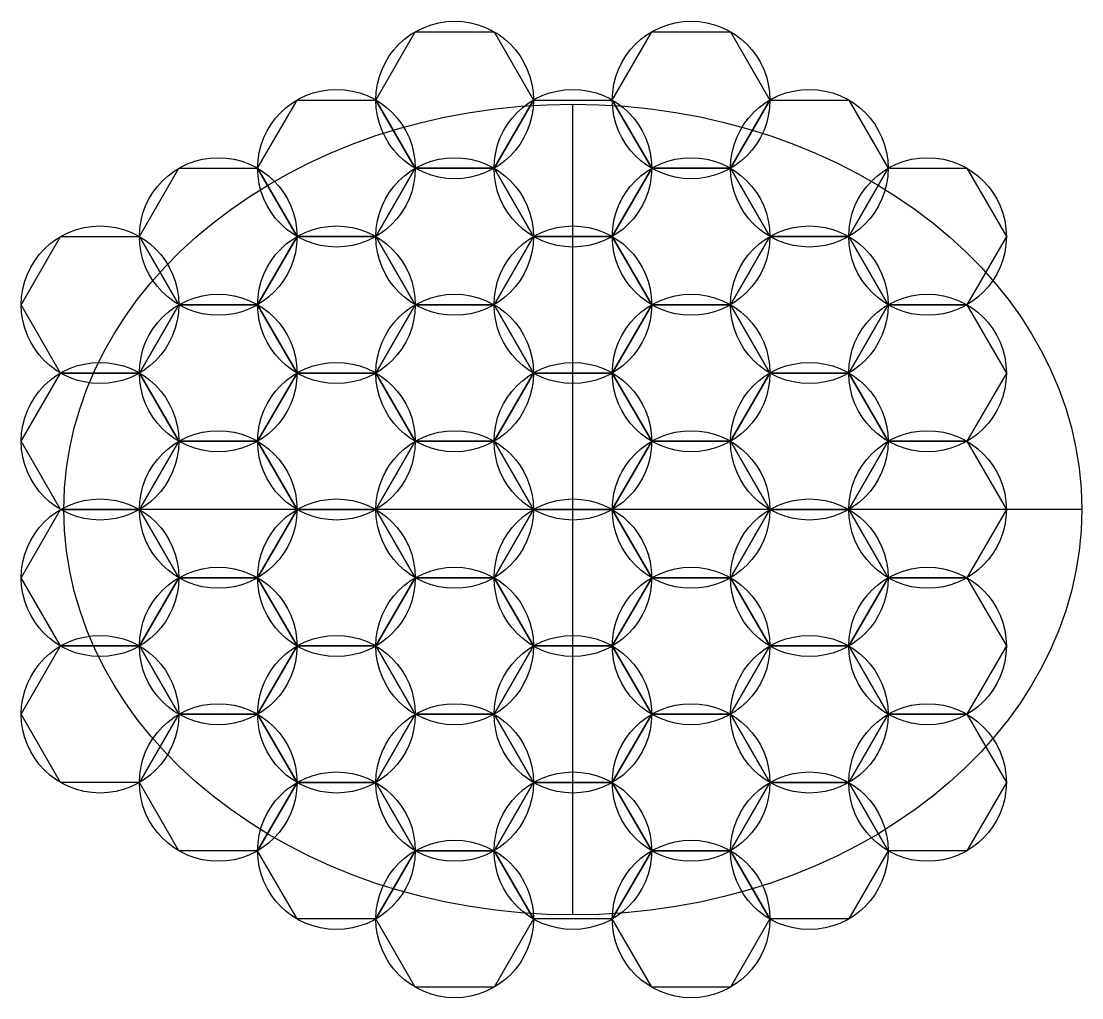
# Model space of a CAD drawing. Header units: millimetres. Extents: x 3015 to 4242, y 456 to 1532.
# Drawn here: x 3552.1 to 3639.4, y 1405.8 to 1486.2 of the extents above; entities that cross this region are included whole.
import ezdxf

# ---------------------------------------------------------------- set-up
doc = ezdxf.new("R2010")
doc.units = ezdxf.units.MM

msp = doc.modelspace()

# ---------------------------------------------------------------- linework, layer by layer
for p, q in [((3597.548, 1412.595), (3597.548, 1479.332)), ((3639.436, 1445.963), (3555.66, 1445.963))]:
    msp.add_line(p, q)
for points in [[(3581.331, 1479.671), (3584.574, 1485.289), (3591.061, 1485.289), (3594.305, 1479.671), (3591.061, 1474.053), (3584.574, 1474.053)], [(3600.792, 1479.671), (3604.035, 1485.289), (3610.522, 1485.289), (3613.766, 1479.671), (3610.522, 1474.053), (3604.035, 1474.053)], [(3571.6, 1474.053), (3574.844, 1479.671), (3581.331, 1479.671), (3584.574, 1474.053), (3581.331, 1468.435), (3574.844, 1468.435)], [(3591.061, 1474.053), (3594.305, 1479.671), (3600.792, 1479.671), (3604.035, 1474.053), (3600.792, 1468.435), (3594.305, 1468.435)], [(3610.522, 1474.053), (3613.766, 1479.671), (3620.253, 1479.671), (3623.496, 1474.053), (3620.253, 1468.435), (3613.766, 1468.435)], [(3561.87, 1468.435), (3565.113, 1474.053), (3571.6, 1474.053), (3574.844, 1468.435), (3571.6, 1462.817), (3565.113, 1462.817)], [(3581.331, 1468.435), (3584.574, 1474.053), (3591.061, 1474.053), (3594.305, 1468.435), (3591.061, 1462.817), (3584.574, 1462.817)], [(3600.792, 1468.435), (3604.035, 1474.053), (3610.522, 1474.053), (3613.766, 1468.435), (3610.522, 1462.817), (3604.035, 1462.817)], [(3620.253, 1468.435), (3623.496, 1474.053), (3629.983, 1474.053), (3633.227, 1468.435), (3629.983, 1462.817), (3623.496, 1462.817)], [(3552.139, 1462.817), (3555.383, 1468.435), (3561.87, 1468.435), (3565.113, 1462.817), (3561.87, 1457.199), (3555.383, 1457.199)], [(3571.6, 1462.817), (3574.844, 1468.435), (3581.331, 1468.435), (3584.574, 1462.817), (3581.331, 1457.199), (3574.844, 1457.199)], [(3591.061, 1462.817), (3594.305, 1468.435), (3600.792, 1468.435), (3604.035, 1462.817), (3600.792, 1457.199), (3594.305, 1457.199)], [(3610.522, 1462.817), (3613.766, 1468.435), (3620.253, 1468.435), (3623.496, 1462.817), (3620.253, 1457.199), (3613.766, 1457.199)], [(3561.87, 1457.199), (3565.113, 1462.817), (3571.6, 1462.817), (3574.844, 1457.199), (3571.6, 1451.581), (3565.113, 1451.581)], [(3581.331, 1457.199), (3584.574, 1462.817), (3591.061, 1462.817), (3594.305, 1457.199), (3591.061, 1451.581), (3584.574, 1451.581)], [(3600.792, 1457.199), (3604.035, 1462.817), (3610.522, 1462.817), (3613.766, 1457.199), (3610.522, 1451.581), (3604.035, 1451.581)], [(3620.253, 1457.199), (3623.496, 1462.817), (3629.983, 1462.817), (3633.227, 1457.199), (3629.983, 1451.581), (3623.496, 1451.581)], [(3552.139, 1451.581), (3555.383, 1457.199), (3561.87, 1457.199), (3565.113, 1451.581), (3561.87, 1445.963), (3555.383, 1445.963)], [(3571.6, 1451.581), (3574.844, 1457.199), (3581.331, 1457.199), (3584.574, 1451.581), (3581.331, 1445.963), (3574.844, 1445.963)], [(3591.061, 1451.581), (3594.305, 1457.199), (3600.792, 1457.199), (3604.035, 1451.581), (3600.792, 1445.963), (3594.305, 1445.963)], [(3610.522, 1451.581), (3613.766, 1457.199), (3620.253, 1457.199), (3623.496, 1451.581), (3620.253, 1445.963), (3613.766, 1445.963)], [(3561.87, 1445.963), (3565.113, 1451.581), (3571.6, 1451.581), (3574.844, 1445.963), (3571.6, 1440.345), (3565.113, 1440.345)], [(3581.331, 1445.963), (3584.574, 1451.581), (3591.061, 1451.581), (3594.305, 1445.963), (3591.061, 1440.345), (3584.574, 1440.345)], [(3600.792, 1445.963), (3604.035, 1451.581), (3610.522, 1451.581), (3613.766, 1445.963), (3610.522, 1440.345), (3604.035, 1440.345)], [(3620.253, 1445.963), (3623.496, 1451.581), (3629.983, 1451.581), (3633.227, 1445.963), (3629.983, 1440.345), (3623.496, 1440.345)], [(3552.139, 1440.345), (3555.383, 1445.963), (3561.87, 1445.963), (3565.113, 1440.345), (3561.87, 1434.728), (3555.383, 1434.728)], [(3571.6, 1440.345), (3574.844, 1445.963), (3581.331, 1445.963), (3584.574, 1440.345), (3581.331, 1434.728), (3574.844, 1434.728)], [(3591.061, 1440.345), (3594.305, 1445.963), (3600.792, 1445.963), (3604.035, 1440.345), (3600.792, 1434.728), (3594.305, 1434.728)], [(3610.522, 1440.345), (3613.766, 1445.963), (3620.253, 1445.963), (3623.496, 1440.345), (3620.253, 1434.728), (3613.766, 1434.728)], [(3561.87, 1434.728), (3565.113, 1440.345), (3571.6, 1440.345), (3574.844, 1434.728), (3571.6, 1429.11), (3565.113, 1429.11)], [(3581.331, 1434.728), (3584.574, 1440.345), (3591.061, 1440.345), (3594.305, 1434.728), (3591.061, 1429.11), (3584.574, 1429.11)], [(3600.792, 1434.728), (3604.035, 1440.345), (3610.522, 1440.345), (3613.766, 1434.728), (3610.522, 1429.11), (3604.035, 1429.11)], [(3620.253, 1434.728), (3623.496, 1440.345), (3629.983, 1440.345), (3633.227, 1434.728), (3629.983, 1429.11), (3623.496, 1429.11)], [(3552.139, 1429.11), (3555.383, 1434.728), (3561.87, 1434.728), (3565.113, 1429.11), (3561.87, 1423.492), (3555.383, 1423.492)], [(3571.6, 1429.11), (3574.844, 1434.728), (3581.331, 1434.728), (3584.574, 1429.11), (3581.331, 1423.492), (3574.844, 1423.492)], [(3591.061, 1429.11), (3594.305, 1434.728), (3600.792, 1434.728), (3604.035, 1429.11), (3600.792, 1423.492), (3594.305, 1423.492)], [(3610.522, 1429.11), (3613.766, 1434.728), (3620.253, 1434.728), (3623.496, 1429.11), (3620.253, 1423.492), (3613.766, 1423.492)], [(3561.87, 1423.492), (3565.113, 1429.11), (3571.6, 1429.11), (3574.844, 1423.492), (3571.6, 1417.874), (3565.113, 1417.874)], [(3581.331, 1423.492), (3584.574, 1429.11), (3591.061, 1429.11), (3594.305, 1423.492), (3591.061, 1417.874), (3584.574, 1417.874)], [(3600.792, 1423.492), (3604.035, 1429.11), (3610.522, 1429.11), (3613.766, 1423.492), (3610.522, 1417.874), (3604.035, 1417.874)], [(3620.253, 1423.492), (3623.496, 1429.11), (3629.983, 1429.11), (3633.227, 1423.492), (3629.983, 1417.874), (3623.496, 1417.874)], [(3571.6, 1417.874), (3574.844, 1423.492), (3581.331, 1423.492), (3584.574, 1417.874), (3581.331, 1412.256), (3574.844, 1412.256)], [(3591.061, 1417.874), (3594.305, 1423.492), (3600.792, 1423.492), (3604.035, 1417.874), (3600.792, 1412.256), (3594.305, 1412.256)], [(3610.522, 1417.874), (3613.766, 1423.492), (3620.253, 1423.492), (3623.496, 1417.874), (3620.253, 1412.256), (3613.766, 1412.256)], [(3581.331, 1412.256), (3584.574, 1417.874), (3591.061, 1417.874), (3594.305, 1412.256), (3591.061, 1406.638), (3584.574, 1406.638)], [(3600.792, 1412.256), (3604.035, 1417.874), (3610.522, 1417.874), (3613.766, 1412.256), (3610.522, 1406.638), (3604.035, 1406.638)]]:
    msp.add_lwpolyline(points, close=True)
for centre in [(3587.818, 1479.671), (3607.279, 1479.671), (3578.087, 1474.053), (3597.548, 1474.053), (3617.009, 1474.053), (3568.357, 1468.435), (3587.818, 1468.435), (3607.279, 1468.435), (3626.74, 1468.435), (3558.626, 1462.817), (3578.087, 1462.817), (3597.548, 1462.817), (3617.009, 1462.817), (3568.357, 1457.199), (3587.818, 1457.199), (3607.279, 1457.199), (3626.74, 1457.199), (3558.626, 1451.581), (3578.087, 1451.581), (3597.548, 1451.581), (3617.009, 1451.581), (3568.357, 1445.963), (3587.818, 1445.963), (3607.279, 1445.963), (3626.74, 1445.963), (3558.626, 1440.345), (3578.087, 1440.345), (3597.548, 1440.345), (3617.009, 1440.345), (3568.357, 1434.728), (3587.818, 1434.728), (3607.279, 1434.728), (3626.74, 1434.728), (3558.626, 1429.11), (3578.087, 1429.11), (3597.548, 1429.11), (3617.009, 1429.11), (3568.357, 1423.492), (3587.818, 1423.492), (3607.279, 1423.492), (3626.74, 1423.492), (3578.087, 1417.874), (3597.548, 1417.874), (3617.009, 1417.874), (3587.818, 1412.256), (3607.279, 1412.256)]:
    msp.add_circle(centre, 6.487)
msp.add_ellipse((3597.548, 1445.963), major_axis=(-41.888, 0), ratio=0.796607)

doc.saveas('drawing.dxf')
